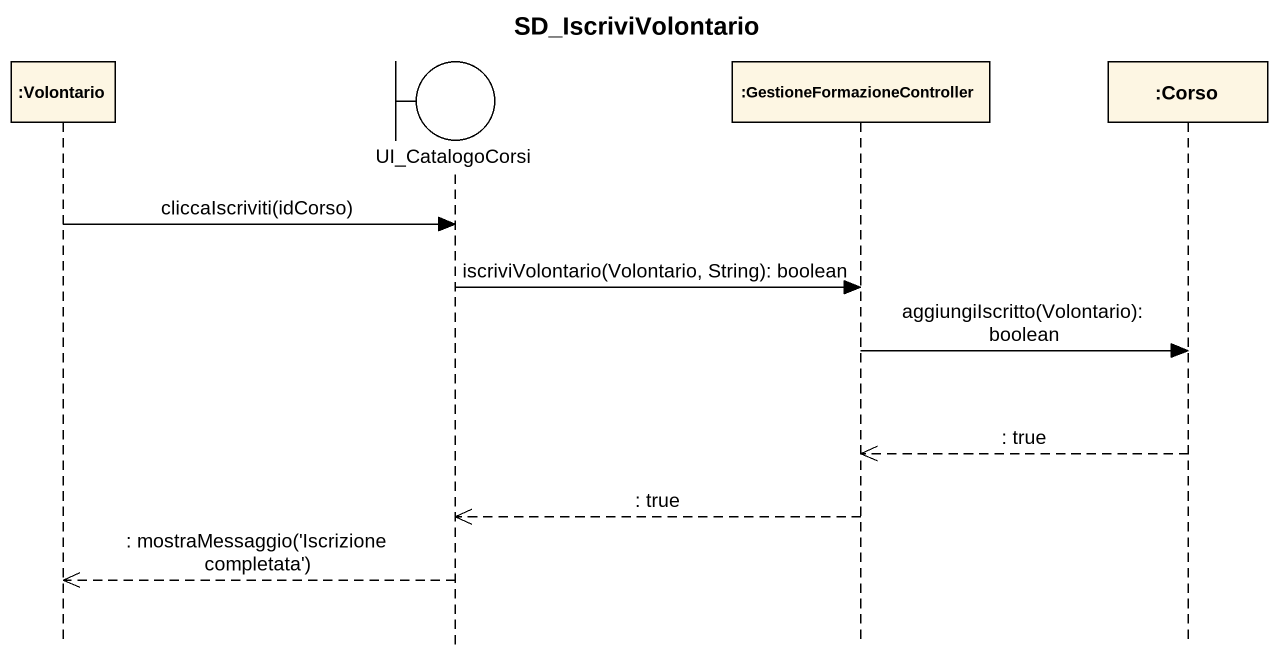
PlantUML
@startuml
title SD_IscriviVolontario
hide footbox
participant ":Volontario" as Volontario
boundary UI_CatalogoCorsi
participant ":GestioneFormazioneController" as GestioneFormazioneController
participant ":Corso" as Corso

Volontario -> UI_CatalogoCorsi : cliccaIscriviti(idCorso)
UI_CatalogoCorsi -> GestioneFormazioneController : iscriviVolontario(Volontario, String): boolean
GestioneFormazioneController -> Corso : aggiungiIscritto(Volontario): boolean
Corso -->> GestioneFormazioneController : : true
GestioneFormazioneController -->> UI_CatalogoCorsi : : true
UI_CatalogoCorsi -->> Volontario : : mostraMessaggio('Iscrizione completata')
@enduml
